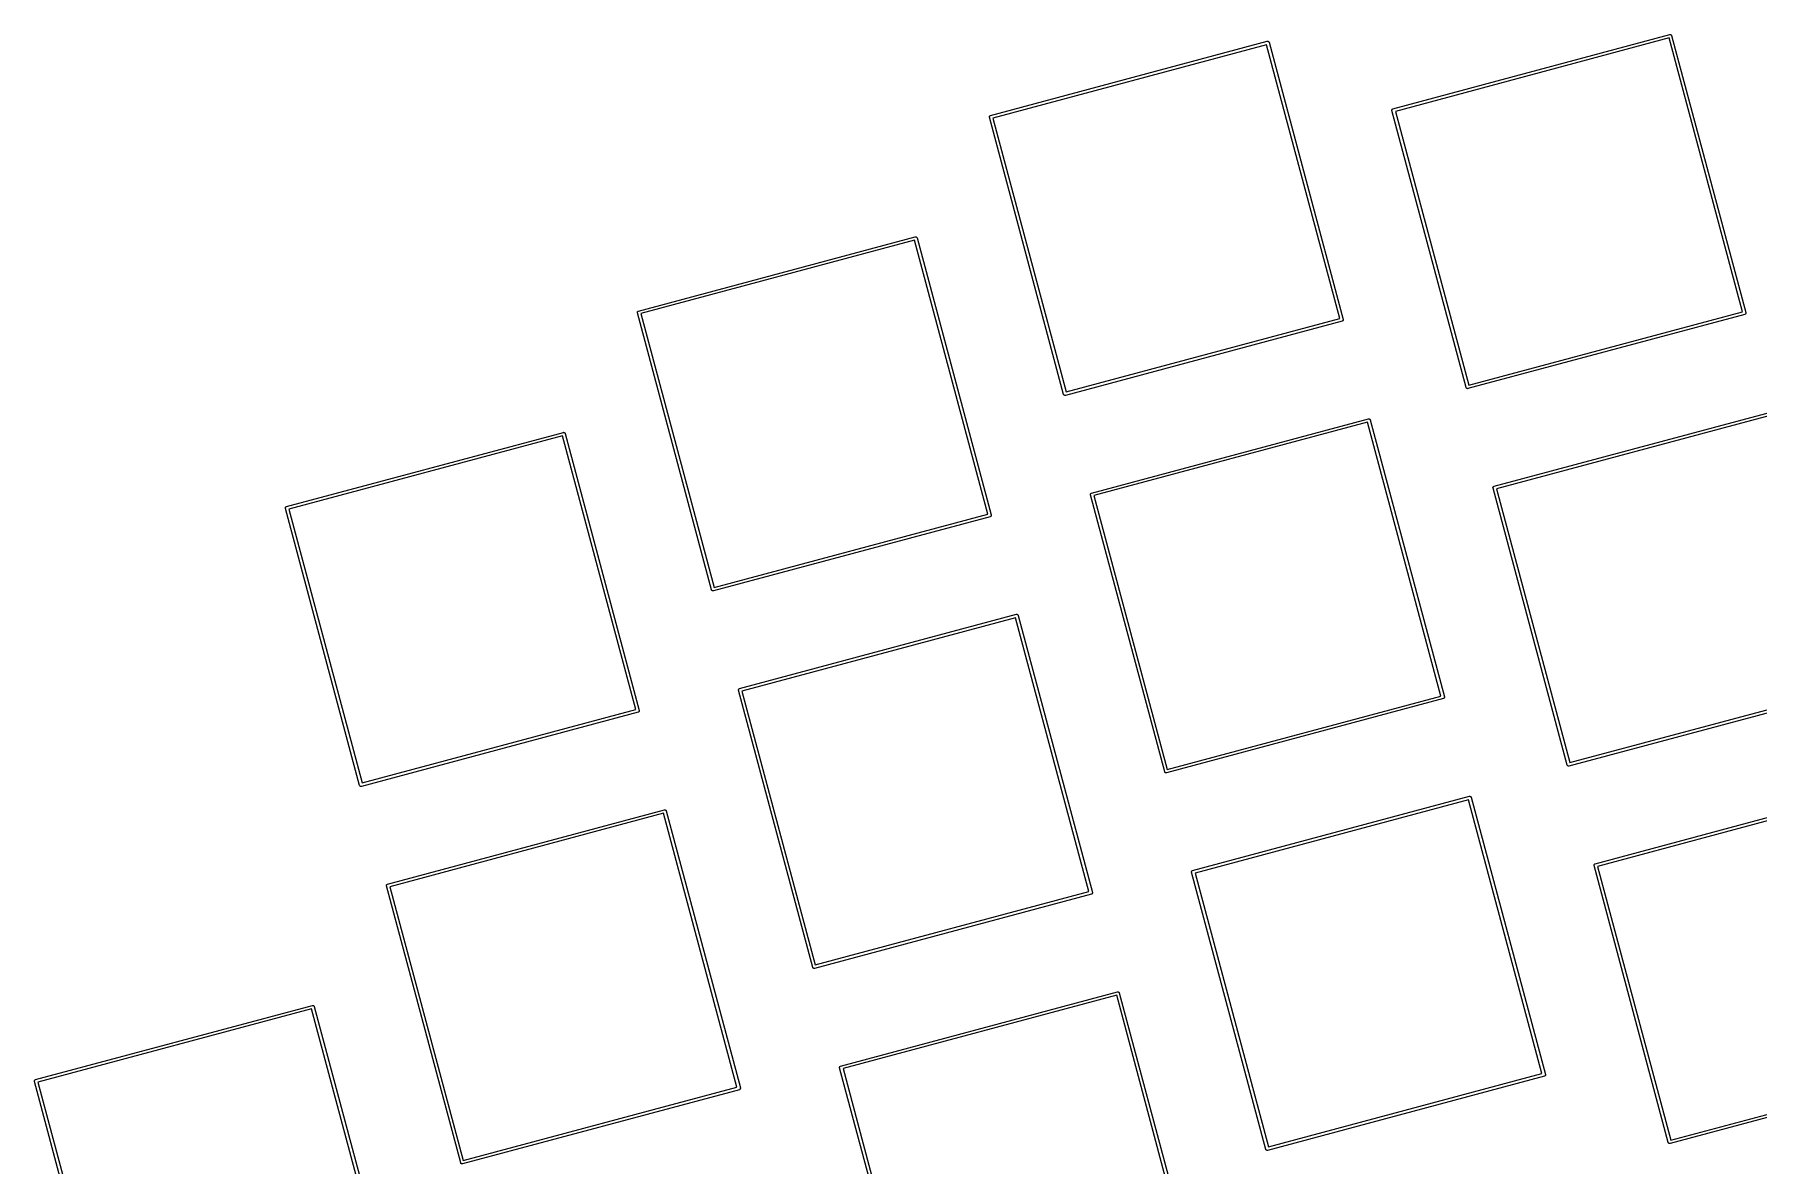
# Model space of a CAD drawing. Extents: x -13 to 326, y -133 to -5.
# Drawn here: x 157.5 to 241.6, y -70 to -14.9 of the extents above; entities that cross this region are included whole.
import ezdxf

# ---------------------------------------------------------------- set-up
doc = ezdxf.new("R2010")
doc.units = 0
doc.header["$MEASUREMENT"] = 0
doc.layers.add('BLACK', color=7, linetype='CONTINUOUS')

msp = doc.modelspace()

# ---------------------------------------------------------------- linework, layer by layer
at = {"layer": 'BLACK', "linetype": 'CONTINUOUS'}
for p, q in [((223.743, -18.5067), (237.25, -14.8876)), ((237.21, -15.0562), (223.863, -18.6325)), ((240.786, -28.403), (237.21, -15.0562)), ((237.25, -14.8876), (237.257, -14.8858)), ((237.25, -14.8876), (237.25, -14.8876)), ((237.257, -14.8858), (237.264, -14.8864)), ((237.264, -14.8864), (237.27, -14.8858)), ((237.27, -14.8858), (237.277, -14.8876)), ((237.277, -14.8876), (237.284, -14.8882)), ((237.284, -14.8882), (237.29, -14.891)), ((237.29, -14.891), (237.296, -14.8928)), ((237.296, -14.8928), (237.302, -14.8966)), ((237.302, -14.8966), (237.308, -14.8995)), ((237.308, -14.8995), (237.313, -14.9043)), ((237.313, -14.9043), (237.318, -14.9082)), ((237.318, -14.9082), (237.322, -14.9137)), ((237.322, -14.9137), (237.327, -14.9185)), ((237.327, -14.9185), (237.33, -14.9247)), ((237.33, -14.9247), (237.334, -14.9302)), ((237.334, -14.9302), (237.335, -14.9367)), ((237.335, -14.9367), (237.335, -14.9367)), ((237.335, -14.9367), (240.955, -28.4436)), ((204.11, -18.837), (217.617, -15.2178)), ((217.576, -15.3865), (204.229, -18.9628)), ((221.152, -28.7333), (217.576, -15.3865)), ((217.617, -15.2178), (217.623, -15.2161)), ((217.617, -15.2178), (217.617, -15.2178)), ((217.623, -15.2161), (217.63, -15.2167)), ((217.63, -15.2167), (217.637, -15.2161)), ((217.637, -15.2161), (217.643, -15.2178)), ((217.643, -15.2178), (217.65, -15.2184)), ((217.65, -15.2184), (217.656, -15.2213)), ((217.656, -15.2213), (217.663, -15.223)), ((217.663, -15.223), (217.668, -15.2269)), ((217.668, -15.2269), (217.674, -15.2298)), ((217.674, -15.2298), (217.679, -15.2346)), ((217.679, -15.2346), (217.685, -15.2385)), ((217.685, -15.2385), (217.689, -15.244)), ((217.689, -15.244), (217.693, -15.2488)), ((217.693, -15.2488), (217.696, -15.2549)), ((217.696, -15.2549), (217.7, -15.2605)), ((217.7, -15.2605), (217.702, -15.267)), ((217.702, -15.267), (217.702, -15.267)), ((217.702, -15.267), (221.321, -28.7739)), ((204.059, -18.9021), (204.061, -18.8956)), ((204.06, -18.9089), (204.059, -18.9021)), ((204.059, -18.9156), (204.06, -18.9089)), ((204.061, -18.9222), (204.059, -18.9156)), ((204.061, -18.8888), (204.064, -18.8827)), ((204.061, -18.8956), (204.061, -18.8888)), ((207.68, -32.429), (204.061, -18.9222)), ((204.061, -18.9222), (204.061, -18.9222)), ((204.064, -18.8827), (204.066, -18.8762)), ((204.066, -18.8762), (204.07, -18.8706)), ((204.07, -18.8706), (204.073, -18.8645)), ((204.073, -18.8645), (204.077, -18.8597)), ((204.077, -18.8597), (204.081, -18.8542)), ((204.081, -18.8542), (204.087, -18.8503)), ((204.087, -18.8503), (204.092, -18.8455)), ((204.092, -18.8455), (204.098, -18.8426)), ((204.098, -18.8426), (204.103, -18.8387)), ((204.103, -18.8387), (204.11, -18.837)), ((204.11, -18.837), (204.11, -18.837)), ((204.229, -18.9628), (207.806, -32.3095)), ((223.692, -18.5718), (223.694, -18.5653)), ((223.693, -18.5786), (223.692, -18.5718)), ((223.692, -18.5853), (223.693, -18.5786)), ((223.694, -18.5919), (223.692, -18.5853)), ((223.694, -18.5653), (223.695, -18.5586)), ((227.313, -32.0987), (223.694, -18.5919)), ((223.694, -18.5919), (223.694, -18.5919)), ((223.695, -18.5586), (223.698, -18.5524)), ((223.698, -18.5524), (223.699, -18.5459)), ((223.699, -18.5459), (223.703, -18.5404)), ((223.703, -18.5404), (223.706, -18.5342)), ((223.706, -18.5342), (223.711, -18.5294)), ((223.711, -18.5294), (223.715, -18.5239)), ((223.715, -18.5239), (223.72, -18.52)), ((223.72, -18.52), (223.725, -18.5152)), ((223.725, -18.5152), (223.731, -18.5123)), ((223.731, -18.5123), (223.737, -18.5085)), ((223.737, -18.5085), (223.743, -18.5067)), ((223.743, -18.5067), (223.743, -18.5067)), ((223.863, -18.6325), (227.439, -31.9793)), ((186.942, -28.3677), (200.448, -24.7486)), ((200.408, -24.9172), (187.061, -28.4935)), ((203.984, -38.264), (200.408, -24.9172)), ((200.448, -24.7486), (200.449, -24.7486)), ((200.449, -24.7486), (200.455, -24.7468)), ((200.455, -24.7468), (200.462, -24.7474)), ((200.462, -24.7474), (200.469, -24.7468)), ((200.469, -24.7468), (200.475, -24.7486)), ((200.475, -24.7486), (200.482, -24.7492)), ((200.482, -24.7492), (200.488, -24.752)), ((200.488, -24.752), (200.494, -24.7538)), ((200.494, -24.7538), (200.5, -24.7577)), ((200.5, -24.7577), (200.506, -24.7605)), ((200.506, -24.7605), (200.511, -24.7653)), ((200.511, -24.7653), (200.516, -24.7692)), ((200.516, -24.7692), (200.52, -24.7747)), ((200.52, -24.7747), (200.525, -24.7795)), ((200.525, -24.7795), (200.528, -24.7857)), ((200.528, -24.7857), (200.532, -24.7912)), ((200.532, -24.7912), (200.534, -24.7977)), ((200.534, -24.7977), (200.534, -24.7977)), ((200.534, -24.7977), (204.153, -38.3046)), ((186.891, -28.4329), (186.892, -28.4263)), ((186.891, -28.4396), (186.891, -28.4329)), ((186.891, -28.4463), (186.891, -28.4396)), ((186.892, -28.4529), (186.891, -28.4463)), ((186.892, -28.4263), (186.893, -28.4196)), ((190.512, -41.9597), (186.892, -28.4529)), ((186.892, -28.4529), (186.892, -28.4529)), ((186.893, -28.4196), (186.896, -28.4134)), ((186.896, -28.4134), (186.898, -28.4069)), ((186.898, -28.4069), (186.902, -28.4014)), ((186.902, -28.4014), (186.904, -28.3952)), ((186.904, -28.3952), (186.909, -28.3904)), ((186.909, -28.3904), (186.913, -28.3849)), ((186.913, -28.3849), (186.919, -28.381)), ((186.919, -28.381), (186.923, -28.3762)), ((186.923, -28.3762), (186.93, -28.3734)), ((186.93, -28.3734), (186.935, -28.3695)), ((186.935, -28.3695), (186.942, -28.3677)), ((186.942, -28.3677), (186.942, -28.3677)), ((187.061, -28.4935), (190.637, -41.8403)), ((240.905, -28.5288), (227.399, -32.1479)), ((227.439, -31.9793), (240.786, -28.403)), ((240.912, -28.527), (240.905, -28.5287)), ((240.905, -28.5287), (240.905, -28.5288)), ((240.917, -28.5231), (240.912, -28.527)), ((240.924, -28.5203), (240.917, -28.5231)), ((240.928, -28.5155), (240.924, -28.5203)), ((240.934, -28.5116), (240.928, -28.5155)), ((240.938, -28.506), (240.934, -28.5116)), ((240.943, -28.5013), (240.938, -28.506)), ((240.946, -28.4951), (240.943, -28.5013)), ((240.949, -28.4896), (240.946, -28.4951)), ((240.951, -28.483), (240.949, -28.4896)), ((240.954, -28.4769), (240.951, -28.483)), ((240.955, -28.4702), (240.954, -28.4769)), ((240.955, -28.4436), (240.955, -28.4436)), ((240.955, -28.4436), (240.956, -28.4501)), ((240.956, -28.4636), (240.955, -28.4702)), ((240.956, -28.4501), (240.956, -28.4569)), ((240.956, -28.4569), (240.956, -28.4636)), ((221.272, -28.859), (207.765, -32.4782)), ((207.806, -32.3095), (221.152, -28.7333)), ((221.278, -28.8573), (221.272, -28.859)), ((221.272, -28.859), (221.272, -28.859)), ((221.284, -28.8534), (221.278, -28.8573)), ((221.29, -28.8505), (221.284, -28.8534)), ((221.295, -28.8457), (221.29, -28.8505)), ((221.3, -28.8419), (221.295, -28.8457)), ((221.304, -28.8363), (221.3, -28.8419)), ((221.309, -28.8315), (221.304, -28.8363)), ((221.312, -28.8254), (221.309, -28.8315)), ((221.316, -28.8199), (221.312, -28.8254)), ((221.318, -28.8133), (221.316, -28.8199)), ((221.32, -28.8072), (221.318, -28.8133)), ((221.321, -28.8004), (221.32, -28.8072)), ((221.321, -28.7739), (221.321, -28.7739)), ((221.321, -28.7739), (221.323, -28.7804)), ((221.323, -28.7939), (221.321, -28.8004)), ((221.323, -28.7804), (221.322, -28.7872)), ((221.322, -28.7872), (221.323, -28.7939)), ((207.682, -32.4356), (207.68, -32.429)), ((207.68, -32.429), (207.68, -32.429)), ((207.686, -32.4411), (207.682, -32.4356)), ((207.688, -32.4472), (207.686, -32.4411)), ((207.693, -32.452), (207.688, -32.4472)), ((207.697, -32.4576), (207.693, -32.452)), ((207.703, -32.4614), (207.697, -32.4576)), ((207.707, -32.4662), (207.703, -32.4614)), ((207.714, -32.4691), (207.707, -32.4662)), ((207.719, -32.473), (207.714, -32.4691)), ((207.726, -32.4747), (207.719, -32.473)), ((207.732, -32.4776), (207.726, -32.4747)), ((207.738, -32.4782), (207.732, -32.4776)), ((207.745, -32.4799), (207.738, -32.4782)), ((207.752, -32.4793), (207.745, -32.4799)), ((207.759, -32.4799), (207.752, -32.4793)), ((207.765, -32.4782), (207.759, -32.4799)), ((207.765, -32.4782), (207.765, -32.4782)), ((227.315, -32.1053), (227.313, -32.0987)), ((227.313, -32.0987), (227.313, -32.0987)), ((227.319, -32.1108), (227.315, -32.1053)), ((227.322, -32.117), (227.319, -32.1108)), ((227.327, -32.1217), (227.322, -32.117)), ((227.331, -32.1273), (227.327, -32.1217)), ((227.336, -32.1312), (227.331, -32.1273)), ((227.341, -32.136), (227.336, -32.1312)), ((227.347, -32.1388), (227.341, -32.136)), ((227.353, -32.1427), (227.347, -32.1388)), ((227.359, -32.1445), (227.353, -32.1427)), ((227.365, -32.1473), (227.359, -32.1445)), ((227.372, -32.1479), (227.365, -32.1473)), ((227.379, -32.1497), (227.372, -32.1479)), ((227.385, -32.1491), (227.379, -32.1497)), ((227.392, -32.1497), (227.385, -32.1491)), ((227.399, -32.1479), (227.392, -32.1497)), ((227.399, -32.1479), (227.399, -32.1479)), ((209.04, -37.2379), (222.547, -33.6187)), ((222.547, -33.6187), (222.554, -33.617)), ((222.547, -33.6187), (222.547, -33.6187)), ((222.554, -33.617), (222.561, -33.6176)), ((222.561, -33.6176), (222.567, -33.617)), ((222.567, -33.617), (222.574, -33.6187)), ((222.574, -33.6187), (222.581, -33.6193)), ((222.581, -33.6193), (222.587, -33.6222)), ((222.587, -33.6222), (222.593, -33.6239)), ((222.593, -33.6239), (222.599, -33.6278)), ((222.599, -33.6278), (222.605, -33.6307)), ((222.605, -33.6307), (222.61, -33.6355)), ((222.61, -33.6355), (222.615, -33.6393)), ((228.674, -36.9076), (242.181, -33.2884)), ((242.14, -33.4571), (228.793, -37.0334)), ((169.773, -37.8984), (183.28, -34.2793)), ((183.24, -34.4479), (169.893, -38.0242)), ((186.816, -47.7947), (183.24, -34.4479)), ((183.28, -34.2793), (183.287, -34.2775)), ((183.28, -34.2793), (183.28, -34.2793)), ((183.287, -34.2775), (183.294, -34.2781)), ((183.294, -34.2781), (183.3, -34.2775)), ((183.3, -34.2775), (183.307, -34.2793)), ((183.307, -34.2793), (183.314, -34.2799)), ((183.314, -34.2799), (183.32, -34.2827)), ((183.32, -34.2827), (183.326, -34.2845)), ((183.326, -34.2845), (183.332, -34.2884)), ((183.332, -34.2884), (183.338, -34.2912)), ((183.338, -34.2912), (183.343, -34.296)), ((183.343, -34.296), (183.348, -34.2999)), ((183.348, -34.2999), (183.352, -34.3054)), ((183.352, -34.3054), (183.357, -34.3102)), ((183.357, -34.3102), (183.36, -34.3164)), ((183.36, -34.3164), (183.364, -34.3219)), ((183.364, -34.3219), (183.365, -34.3285)), ((183.365, -34.3285), (183.365, -34.3285)), ((183.365, -34.3285), (186.985, -47.8353)), ((222.507, -33.7874), (209.16, -37.3636)), ((226.083, -47.1342), (222.507, -33.7874)), ((222.615, -33.6393), (222.619, -33.6449)), ((222.619, -33.6449), (222.624, -33.6497)), ((222.624, -33.6497), (222.627, -33.6558)), ((222.627, -33.6558), (222.631, -33.6614)), ((222.631, -33.6614), (222.632, -33.6679)), ((222.632, -33.6679), (222.632, -33.6679)), ((222.632, -33.6679), (226.252, -47.1748)), ((228.623, -36.9727), (228.625, -36.9662)), ((228.624, -36.9795), (228.623, -36.9727)), ((228.623, -36.9862), (228.624, -36.9795)), ((228.625, -36.9928), (228.623, -36.9862)), ((228.625, -36.9595), (228.628, -36.9533)), ((228.625, -36.9662), (228.625, -36.9595)), ((232.244, -50.4996), (228.625, -36.9928)), ((228.625, -36.9928), (228.625, -36.9928)), ((228.628, -36.9533), (228.63, -36.9468)), ((228.63, -36.9468), (228.634, -36.9412)), ((228.634, -36.9412), (228.637, -36.9351)), ((228.637, -36.9351), (228.641, -36.9303)), ((228.641, -36.9303), (228.645, -36.9248)), ((228.645, -36.9248), (228.651, -36.9209)), ((228.651, -36.9209), (228.656, -36.9161)), ((228.656, -36.9161), (228.662, -36.9132)), ((228.662, -36.9132), (228.667, -36.9094)), ((228.667, -36.9094), (228.674, -36.9076)), ((228.674, -36.9076), (228.674, -36.9076)), ((208.989, -37.303), (208.991, -37.2965)), ((208.99, -37.3098), (208.989, -37.303)), ((208.989, -37.3165), (208.99, -37.3098)), ((208.991, -37.323), (208.989, -37.3165)), ((208.991, -37.2965), (208.992, -37.2897)), ((212.61, -50.8299), (208.991, -37.323)), ((208.991, -37.323), (208.991, -37.323)), ((208.992, -37.2897), (208.995, -37.2836)), ((208.995, -37.2836), (208.996, -37.2771)), ((208.996, -37.2771), (209, -37.2715)), ((209, -37.2715), (209.003, -37.2654)), ((209.003, -37.2654), (209.008, -37.2606)), ((209.008, -37.2606), (209.012, -37.255)), ((209.012, -37.255), (209.017, -37.2512)), ((209.017, -37.2512), (209.022, -37.2464)), ((209.022, -37.2464), (209.028, -37.2435)), ((209.028, -37.2435), (209.034, -37.2396)), ((209.034, -37.2396), (209.04, -37.2379)), ((209.04, -37.2379), (209.04, -37.2379)), ((209.16, -37.3636), (212.736, -50.7104)), ((228.793, -37.0334), (232.37, -50.3801)), ((169.722, -37.9636), (169.724, -37.957)), ((169.723, -37.9703), (169.722, -37.9636)), ((169.722, -37.9771), (169.723, -37.9703)), ((169.724, -37.9836), (169.722, -37.9771)), ((169.724, -37.957), (169.725, -37.9503)), ((173.343, -51.4905), (169.724, -37.9836)), ((169.724, -37.9836), (169.724, -37.9836)), ((169.725, -37.9503), (169.728, -37.9442)), ((169.728, -37.9442), (169.729, -37.9376)), ((169.729, -37.9376), (169.733, -37.9321)), ((169.733, -37.9321), (169.736, -37.9259)), ((169.736, -37.9259), (169.741, -37.9211)), ((169.741, -37.9211), (169.745, -37.9156)), ((169.745, -37.9156), (169.75, -37.9117)), ((169.75, -37.9117), (169.755, -37.9069)), ((169.755, -37.9069), (169.761, -37.9041)), ((169.761, -37.9041), (169.767, -37.9002)), ((169.767, -37.9002), (169.773, -37.8984)), ((169.773, -37.8984), (169.773, -37.8984)), ((169.893, -38.0242), (173.469, -51.371)), ((204.104, -38.3898), (190.597, -42.0089)), ((190.637, -41.8403), (203.984, -38.264)), ((204.11, -38.388), (204.104, -38.3898)), ((204.104, -38.3898), (204.104, -38.3898)), ((204.116, -38.3841), (204.11, -38.388)), ((204.122, -38.3813), (204.116, -38.3841)), ((204.127, -38.3765), (204.122, -38.3813)), ((204.132, -38.3726), (204.127, -38.3765)), ((204.136, -38.3671), (204.132, -38.3726)), ((204.141, -38.3623), (204.136, -38.3671)), ((204.144, -38.3561), (204.141, -38.3623)), ((204.148, -38.3506), (204.144, -38.3561)), ((204.149, -38.344), (204.148, -38.3506)), ((204.152, -38.3379), (204.149, -38.344)), ((204.153, -38.3312), (204.152, -38.3379)), ((204.153, -38.3046), (204.153, -38.3046)), ((204.153, -38.3046), (204.155, -38.3111)), ((204.155, -38.3246), (204.153, -38.3312)), ((204.155, -38.3111), (204.154, -38.3179)), ((204.154, -38.3179), (204.155, -38.3246)), ((190.513, -41.9663), (190.512, -41.9597)), ((190.512, -41.9597), (190.512, -41.9597)), ((190.517, -41.9718), (190.513, -41.9663)), ((190.52, -41.978), (190.517, -41.9718)), ((190.525, -41.9828), (190.52, -41.978)), ((190.529, -41.9883), (190.525, -41.9828)), ((190.534, -41.9922), (190.529, -41.9883)), ((190.539, -41.997), (190.534, -41.9922)), ((190.545, -41.9998), (190.539, -41.997)), ((190.551, -42.0037), (190.545, -41.9998)), ((190.557, -42.0055), (190.551, -42.0037)), ((190.563, -42.0083), (190.557, -42.0055)), ((190.57, -42.0089), (190.563, -42.0083)), ((190.577, -42.0107), (190.57, -42.0089)), ((190.584, -42.0101), (190.577, -42.0107)), ((190.59, -42.0107), (190.584, -42.0101)), ((190.597, -42.0089), (190.59, -42.0107)), ((190.597, -42.0089), (190.597, -42.0089)), ((191.872, -46.7686), (205.379, -43.1495)), ((205.338, -43.3181), (191.992, -46.8944)), ((208.915, -56.6649), (205.338, -43.3181)), ((205.379, -43.1495), (205.386, -43.1477)), ((205.379, -43.1495), (205.379, -43.1495)), ((205.386, -43.1477), (205.392, -43.1483)), ((205.392, -43.1483), (205.399, -43.1477)), ((205.399, -43.1477), (205.406, -43.1495)), ((205.406, -43.1495), (205.412, -43.15)), ((205.412, -43.15), (205.418, -43.1529)), ((205.418, -43.1529), (205.425, -43.1547)), ((205.425, -43.1547), (205.431, -43.1585)), ((205.431, -43.1585), (205.437, -43.1614)), ((205.437, -43.1614), (205.441, -43.1662)), ((205.441, -43.1662), (205.447, -43.1701)), ((205.447, -43.1701), (205.451, -43.1756)), ((205.451, -43.1756), (205.456, -43.1804)), ((205.456, -43.1804), (205.459, -43.1865)), ((205.459, -43.1865), (205.462, -43.1921)), ((205.462, -43.1921), (205.464, -43.1986)), ((205.464, -43.1986), (205.464, -43.1986)), ((205.464, -43.1986), (209.083, -56.7055)), ((191.821, -46.8337), (191.823, -46.8272)), ((191.822, -46.8405), (191.821, -46.8337)), ((191.821, -46.8472), (191.822, -46.8405)), ((191.823, -46.8538), (191.821, -46.8472)), ((191.823, -46.8272), (191.824, -46.8205)), ((195.442, -60.3606), (191.823, -46.8538)), ((191.823, -46.8538), (191.823, -46.8538)), ((191.824, -46.8205), (191.826, -46.8143)), ((191.826, -46.8143), (191.828, -46.8078)), ((191.828, -46.8078), (191.832, -46.8022)), ((191.832, -46.8022), (191.835, -46.7961)), ((191.835, -46.7961), (191.84, -46.7913)), ((191.84, -46.7913), (191.844, -46.7858)), ((191.844, -46.7858), (191.849, -46.7819)), ((191.849, -46.7819), (191.854, -46.7771)), ((191.854, -46.7771), (191.86, -46.7742)), ((191.86, -46.7742), (191.866, -46.7704)), ((191.866, -46.7704), (191.872, -46.7686)), ((191.872, -46.7686), (191.872, -46.7686)), ((191.992, -46.8944), (195.568, -60.2411)), ((245.836, -46.9296), (232.329, -50.5488)), ((232.37, -50.3801), (245.716, -46.8039)), ((186.935, -47.9205), (173.429, -51.5396)), ((173.469, -51.371), (186.816, -47.7947)), ((186.942, -47.9187), (186.935, -47.9205)), ((186.935, -47.9205), (186.935, -47.9205)), ((186.947, -47.9149), (186.942, -47.9187)), ((186.954, -47.912), (186.947, -47.9149)), ((186.958, -47.9072), (186.954, -47.912)), ((186.964, -47.9033), (186.958, -47.9072)), ((186.968, -47.8978), (186.964, -47.9033)), ((186.973, -47.893), (186.968, -47.8978)), ((186.975, -47.8868), (186.973, -47.893)), ((186.979, -47.8813), (186.975, -47.8868)), ((186.981, -47.8748), (186.979, -47.8813)), ((186.984, -47.8686), (186.981, -47.8748)), ((186.985, -47.8619), (186.984, -47.8686)), ((186.985, -47.8353), (186.985, -47.8353)), ((186.985, -47.8353), (186.986, -47.8419)), ((186.986, -47.8553), (186.985, -47.8619)), ((186.986, -47.8419), (186.986, -47.8486)), ((186.986, -47.8486), (186.986, -47.8553)), ((226.202, -47.2599), (212.696, -50.8791)), ((212.736, -50.7104), (226.083, -47.1342)), ((226.209, -47.2582), (226.202, -47.2599)), ((226.202, -47.2599), (226.202, -47.2599)), ((226.214, -47.2543), (226.209, -47.2582)), ((226.221, -47.2514), (226.214, -47.2543)), ((226.225, -47.2466), (226.221, -47.2514)), ((226.231, -47.2428), (226.225, -47.2466)), ((226.235, -47.2372), (226.231, -47.2428)), ((226.24, -47.2324), (226.235, -47.2372)), ((226.242, -47.2263), (226.24, -47.2324)), ((226.246, -47.2207), (226.242, -47.2263)), ((226.248, -47.2142), (226.246, -47.2207)), ((226.251, -47.2081), (226.248, -47.2142)), ((226.252, -47.2013), (226.251, -47.2081)), ((226.252, -47.1748), (226.252, -47.1748)), ((226.252, -47.1748), (226.253, -47.1813)), ((226.253, -47.1948), (226.252, -47.2013)), ((226.253, -47.1813), (226.253, -47.188)), ((226.253, -47.188), (226.253, -47.1948)), ((212.612, -50.8364), (212.61, -50.8299)), ((212.61, -50.8299), (212.61, -50.8299)), ((212.616, -50.842), (212.612, -50.8364)), ((212.619, -50.8481), (212.616, -50.842)), ((212.624, -50.8529), (212.619, -50.8481)), ((212.628, -50.8585), (212.624, -50.8529)), ((212.633, -50.8623), (212.628, -50.8585)), ((212.638, -50.8671), (212.633, -50.8623)), ((212.644, -50.87), (212.638, -50.8671)), ((212.65, -50.8739), (212.644, -50.87)), ((212.656, -50.8756), (212.65, -50.8739)), ((212.662, -50.8785), (212.656, -50.8756)), ((212.669, -50.8791), (212.662, -50.8785)), ((212.676, -50.8808), (212.669, -50.8791)), ((212.682, -50.8802), (212.676, -50.8808)), ((212.689, -50.8808), (212.682, -50.8802)), ((212.696, -50.8791), (212.689, -50.8808)), ((212.696, -50.8791), (212.696, -50.8791)), ((232.246, -50.5062), (232.244, -50.4996)), ((232.244, -50.4996), (232.244, -50.4996)), ((232.25, -50.5117), (232.246, -50.5062)), ((232.252, -50.5178), (232.25, -50.5117)), ((232.257, -50.5226), (232.252, -50.5178)), ((232.261, -50.5282), (232.257, -50.5226)), ((232.267, -50.5321), (232.261, -50.5282)), ((232.271, -50.5368), (232.267, -50.5321)), ((232.278, -50.5397), (232.271, -50.5368)), ((232.283, -50.5436), (232.278, -50.5397)), ((232.29, -50.5453), (232.283, -50.5436)), ((232.296, -50.5482), (232.29, -50.5453)), ((232.302, -50.5488), (232.296, -50.5482)), ((232.309, -50.5505), (232.302, -50.5488)), ((232.316, -50.55), (232.309, -50.5505)), ((232.323, -50.5505), (232.316, -50.55)), ((232.329, -50.5488), (232.323, -50.5505)), ((232.329, -50.5488), (232.329, -50.5488)), ((173.345, -51.497), (173.343, -51.4905)), ((173.343, -51.4905), (173.343, -51.4905)), ((173.349, -51.5025), (173.345, -51.497)), ((173.352, -51.5087), (173.349, -51.5025)), ((173.357, -51.5135), (173.352, -51.5087)), ((173.361, -51.519), (173.357, -51.5135)), ((173.366, -51.5229), (173.361, -51.519)), ((173.371, -51.5277), (173.366, -51.5229)), ((173.377, -51.5305), (173.371, -51.5277)), ((173.383, -51.5344), (173.377, -51.5305)), ((173.389, -51.5362), (173.383, -51.5344)), ((173.395, -51.539), (173.389, -51.5362)), ((173.402, -51.5396), (173.395, -51.539)), ((173.408, -51.5414), (173.402, -51.5396)), ((173.415, -51.5408), (173.408, -51.5414)), ((173.422, -51.5414), (173.415, -51.5408)), ((173.429, -51.5396), (173.422, -51.5414)), ((173.429, -51.5396), (173.429, -51.5396)), ((213.971, -55.6388), (227.478, -52.0196)), ((227.478, -52.0196), (227.484, -52.0179)), ((227.478, -52.0196), (227.478, -52.0196)), ((227.484, -52.0179), (227.491, -52.0185)), ((227.491, -52.0185), (227.498, -52.0179)), ((227.498, -52.0179), (227.504, -52.0196)), ((227.504, -52.0196), (227.511, -52.0202)), ((227.511, -52.0202), (227.517, -52.0231)), ((227.517, -52.0231), (227.524, -52.0248)), ((227.524, -52.0248), (227.529, -52.0287)), ((227.529, -52.0287), (227.535, -52.0316)), ((227.535, -52.0316), (227.54, -52.0364)), ((227.54, -52.0364), (227.546, -52.0402)), ((227.546, -52.0402), (227.55, -52.0458)), ((227.55, -52.0458), (227.554, -52.0506)), ((227.554, -52.0506), (227.557, -52.0567)), ((227.557, -52.0567), (227.561, -52.0622)), ((227.561, -52.0622), (227.563, -52.0688)), ((227.563, -52.0688), (227.563, -52.0688)), ((227.563, -52.0688), (231.182, -65.5756)), ((233.604, -55.3085), (247.111, -51.6893)), ((247.071, -51.858), (233.724, -55.4342)), ((174.704, -56.2993), (188.211, -52.6802)), ((188.17, -52.8488), (174.823, -56.4251)), ((191.746, -66.1956), (188.17, -52.8488)), ((188.211, -52.6802), (188.217, -52.6784)), ((188.211, -52.6802), (188.211, -52.6802)), ((188.217, -52.6784), (188.224, -52.679)), ((188.224, -52.679), (188.231, -52.6784)), ((188.231, -52.6784), (188.237, -52.6802)), ((188.237, -52.6802), (188.244, -52.6808)), ((188.244, -52.6808), (188.25, -52.6836)), ((188.25, -52.6836), (188.257, -52.6854)), ((188.257, -52.6854), (188.262, -52.6893)), ((188.262, -52.6893), (188.268, -52.6921)), ((188.268, -52.6921), (188.273, -52.6969)), ((188.273, -52.6969), (188.279, -52.7008)), ((188.279, -52.7008), (188.283, -52.7063)), ((188.283, -52.7063), (188.287, -52.7111)), ((188.287, -52.7111), (188.29, -52.7173)), ((188.29, -52.7173), (188.294, -52.7228)), ((188.294, -52.7228), (188.296, -52.7293)), ((188.296, -52.7293), (188.296, -52.7293)), ((188.296, -52.7293), (191.915, -66.2362)), ((227.437, -52.1883), (214.09, -55.7645)), ((231.013, -65.535), (227.437, -52.1883)), ((233.553, -55.3736), (233.555, -55.3671)), ((233.554, -55.3804), (233.553, -55.3736)), ((233.553, -55.3871), (233.554, -55.3804)), ((233.555, -55.3936), (233.553, -55.3871)), ((233.555, -55.3671), (233.556, -55.3603)), ((233.555, -55.3937), (233.555, -55.3936)), ((237.174, -68.9005), (233.555, -55.3937)), ((233.556, -55.3603), (233.559, -55.3542)), ((233.559, -55.3542), (233.56, -55.3477)), ((233.56, -55.3477), (233.564, -55.3421)), ((233.564, -55.3421), (233.567, -55.336)), ((233.567, -55.336), (233.572, -55.3312)), ((233.572, -55.3312), (233.576, -55.3257)), ((233.576, -55.3257), (233.581, -55.3218)), ((233.581, -55.3218), (233.586, -55.317)), ((233.586, -55.317), (233.592, -55.3141)), ((233.592, -55.3141), (233.598, -55.3102)), ((233.598, -55.3102), (233.604, -55.3085)), ((233.604, -55.3085), (233.604, -55.3085)), ((233.724, -55.4342), (237.3, -68.781)), ((174.658, -56.345), (174.66, -56.3385)), ((174.66, -56.3385), (174.664, -56.333)), ((174.664, -56.333), (174.667, -56.3268)), ((174.667, -56.3268), (174.671, -56.322)), ((174.671, -56.322), (174.675, -56.3165)), ((174.675, -56.3165), (174.681, -56.3126)), ((174.681, -56.3126), (174.686, -56.3078)), ((174.686, -56.3078), (174.692, -56.305)), ((174.692, -56.305), (174.697, -56.3011)), ((174.697, -56.3011), (174.704, -56.2993)), ((174.704, -56.2993), (174.704, -56.2993)), ((213.92, -55.7039), (213.922, -55.6974)), ((213.921, -55.7106), (213.92, -55.7039)), ((213.92, -55.7174), (213.921, -55.7106)), ((213.922, -55.7239), (213.92, -55.7174)), ((213.922, -55.6906), (213.925, -55.6845)), ((213.922, -55.6974), (213.922, -55.6906)), ((217.541, -69.2308), (213.922, -55.7239)), ((213.922, -55.7239), (213.922, -55.7239)), ((213.925, -55.6845), (213.927, -55.6779)), ((213.927, -55.6779), (213.931, -55.6724)), ((213.931, -55.6724), (213.934, -55.6663)), ((213.934, -55.6663), (213.938, -55.6615)), ((213.938, -55.6615), (213.942, -55.6559)), ((213.942, -55.6559), (213.948, -55.6521)), ((213.948, -55.6521), (213.953, -55.6473)), ((213.953, -55.6473), (213.959, -55.6444)), ((213.959, -55.6444), (213.964, -55.6405)), ((213.964, -55.6405), (213.971, -55.6388)), ((213.971, -55.6388), (213.971, -55.6388)), ((214.09, -55.7645), (217.667, -69.1113)), ((174.653, -56.3645), (174.655, -56.3579)), ((174.654, -56.3712), (174.653, -56.3645)), ((174.653, -56.378), (174.654, -56.3712)), ((174.655, -56.3845), (174.653, -56.378)), ((174.655, -56.3512), (174.658, -56.345)), ((174.655, -56.3579), (174.655, -56.3512)), ((178.274, -69.8914), (174.655, -56.3845)), ((174.655, -56.3845), (174.655, -56.3845)), ((174.823, -56.4251), (178.4, -69.7719)), ((209.034, -56.7906), (195.527, -60.4098)), ((195.568, -60.2411), (208.915, -56.6649)), ((209.041, -56.7889), (209.034, -56.7906)), ((209.034, -56.7906), (209.034, -56.7906)), ((209.046, -56.785), (209.041, -56.7889)), ((209.052, -56.7821), (209.046, -56.785)), ((209.057, -56.7774), (209.052, -56.7821)), ((209.063, -56.7735), (209.057, -56.7774)), ((209.067, -56.7679), (209.063, -56.7735)), ((209.071, -56.7631), (209.067, -56.7679)), ((209.074, -56.757), (209.071, -56.7631)), ((209.078, -56.7515), (209.074, -56.757)), ((209.08, -56.7449), (209.078, -56.7515)), ((209.083, -56.7388), (209.08, -56.7449)), ((209.083, -56.7055), (209.083, -56.7055)), ((209.083, -56.7055), (209.085, -56.712)), ((209.085, -56.7255), (209.083, -56.732)), ((209.083, -56.732), (209.083, -56.7388)), ((209.085, -56.712), (209.084, -56.7188)), ((209.084, -56.7188), (209.085, -56.7255)), ((195.444, -60.3672), (195.442, -60.3606)), ((195.442, -60.3606), (195.442, -60.3606)), ((195.448, -60.3727), (195.444, -60.3672)), ((195.451, -60.3788), (195.448, -60.3727)), ((195.455, -60.3836), (195.451, -60.3788)), ((195.459, -60.3892), (195.455, -60.3836)), ((195.465, -60.3931), (195.459, -60.3892)), ((195.47, -60.3979), (195.465, -60.3931)), ((195.476, -60.4007), (195.47, -60.3979)), ((195.481, -60.4046), (195.476, -60.4007)), ((195.488, -60.4063), (195.481, -60.4046)), ((195.494, -60.4092), (195.488, -60.4063)), ((195.501, -60.4098), (195.494, -60.4092)), ((195.507, -60.4115), (195.501, -60.4098)), ((195.514, -60.411), (195.507, -60.4115)), ((195.521, -60.4115), (195.514, -60.411)), ((195.527, -60.4098), (195.521, -60.4115)), ((195.527, -60.4098), (195.527, -60.4098)), ((157.536, -65.8301), (171.042, -62.2109)), ((171.042, -62.2109), (171.049, -62.2092)), ((171.042, -62.2109), (171.042, -62.2109)), ((171.049, -62.2092), (171.056, -62.2097)), ((171.056, -62.2097), (171.063, -62.2092)), ((171.063, -62.2092), (171.069, -62.2109)), ((171.069, -62.2109), (171.076, -62.2115)), ((171.076, -62.2115), (171.082, -62.2144)), ((171.082, -62.2144), (171.088, -62.2161)), ((171.088, -62.2161), (171.094, -62.22)), ((171.094, -62.22), (171.1, -62.2228)), ((171.1, -62.2228), (171.105, -62.2276)), ((196.803, -65.1695), (210.31, -61.5503)), ((210.269, -61.719), (196.922, -65.2953)), ((213.845, -75.0658), (210.269, -61.719)), ((210.31, -61.5503), (210.316, -61.5486)), ((210.31, -61.5503), (210.31, -61.5503)), ((210.316, -61.5486), (210.323, -61.5492)), ((210.323, -61.5492), (210.33, -61.5486)), ((210.33, -61.5486), (210.336, -61.5503)), ((210.336, -61.5503), (210.343, -61.5509)), ((210.343, -61.5509), (210.349, -61.5538)), ((210.349, -61.5538), (210.355, -61.5555)), ((210.355, -61.5555), (210.361, -61.5594)), ((210.361, -61.5594), (210.367, -61.5623)), ((210.367, -61.5623), (210.372, -61.5671)), ((210.372, -61.5671), (210.378, -61.571)), ((210.378, -61.571), (210.381, -61.5765)), ((210.381, -61.5765), (210.386, -61.5813)), ((210.386, -61.5813), (210.389, -61.5874)), ((210.389, -61.5874), (210.393, -61.593)), ((210.393, -61.593), (210.395, -61.5995)), ((210.395, -61.5995), (210.395, -61.5995)), ((210.395, -61.5995), (214.014, -75.1064)), ((171.002, -62.3796), (157.655, -65.9558)), ((174.578, -75.7263), (171.002, -62.3796)), ((171.105, -62.2276), (171.11, -62.2315)), ((171.11, -62.2315), (171.114, -62.2371)), ((171.114, -62.2371), (171.119, -62.2419)), ((171.119, -62.2419), (171.122, -62.248)), ((171.122, -62.248), (171.126, -62.2535)), ((171.126, -62.2535), (171.128, -62.2601)), ((171.128, -62.2601), (171.128, -62.2601)), ((171.128, -62.2601), (174.747, -75.7669)), ((196.752, -65.2346), (196.753, -65.2281)), ((196.752, -65.2414), (196.752, -65.2346)), ((196.752, -65.2481), (196.752, -65.2414)), ((196.753, -65.2547), (196.752, -65.2481)), ((196.753, -65.2281), (196.754, -65.2213)), ((200.373, -78.7615), (196.753, -65.2547)), ((196.753, -65.2547), (196.753, -65.2547)), ((196.754, -65.2213), (196.757, -65.2152)), ((196.757, -65.2152), (196.759, -65.2087)), ((196.759, -65.2087), (196.763, -65.2031)), ((196.763, -65.2031), (196.765, -65.197)), ((196.765, -65.197), (196.77, -65.1922)), ((196.77, -65.1922), (196.774, -65.1867)), ((196.774, -65.1867), (196.78, -65.1828)), ((196.78, -65.1828), (196.784, -65.178)), ((196.784, -65.178), (196.791, -65.1751)), ((196.791, -65.1751), (196.796, -65.1712)), ((196.796, -65.1712), (196.803, -65.1695)), ((196.803, -65.1695), (196.803, -65.1695)), ((196.922, -65.2953), (200.498, -78.642)), ((217.667, -69.1113), (231.013, -65.535)), ((231.182, -65.5756), (231.182, -65.5757)), ((231.182, -65.5757), (231.184, -65.5822)), ((231.184, -65.5822), (231.183, -65.5889)), ((231.183, -65.5889), (231.184, -65.5957)), ((250.766, -65.3305), (237.26, -68.9497)), ((237.3, -68.781), (250.647, -65.2048)), ((157.485, -65.8952), (157.486, -65.8887)), ((157.485, -65.9019), (157.485, -65.8952)), ((157.485, -65.9087), (157.485, -65.9019)), ((157.486, -65.9152), (157.485, -65.9087)), ((157.486, -65.8887), (157.487, -65.8819)), ((161.106, -79.4221), (157.486, -65.9152)), ((157.486, -65.9152), (157.486, -65.9152)), ((157.487, -65.8819), (157.49, -65.8758)), ((157.49, -65.8758), (157.492, -65.8692)), ((157.492, -65.8692), (157.496, -65.8637)), ((157.496, -65.8637), (157.498, -65.8576)), ((157.498, -65.8576), (157.503, -65.8528)), ((157.503, -65.8528), (157.507, -65.8472)), ((157.507, -65.8472), (157.513, -65.8433)), ((157.513, -65.8433), (157.517, -65.8386)), ((157.517, -65.8386), (157.524, -65.8357)), ((157.524, -65.8357), (157.529, -65.8318)), ((157.529, -65.8318), (157.536, -65.8301)), ((157.536, -65.8301), (157.536, -65.8301)), ((157.655, -65.9558), (161.231, -79.3026)), ((191.866, -66.3214), (178.359, -69.9405)), ((178.4, -69.7719), (191.746, -66.1956)), ((191.872, -66.3196), (191.866, -66.3214)), ((191.866, -66.3214), (191.866, -66.3214)), ((191.878, -66.3157), (191.872, -66.3196)), ((191.884, -66.3129), (191.878, -66.3157)), ((191.889, -66.3081), (191.884, -66.3129)), ((191.894, -66.3042), (191.889, -66.3081)), ((191.898, -66.2987), (191.894, -66.3042)), ((191.903, -66.2939), (191.898, -66.2987)), ((191.906, -66.2877), (191.903, -66.2939)), ((191.91, -66.2822), (191.906, -66.2877)), ((191.912, -66.2757), (191.91, -66.2822)), ((191.914, -66.2695), (191.912, -66.2757)), ((191.915, -66.2628), (191.914, -66.2695)), ((191.915, -66.2362), (191.915, -66.2362)), ((191.915, -66.2362), (191.917, -66.2427)), ((191.917, -66.2562), (191.915, -66.2628)), ((191.917, -66.2427), (191.916, -66.2495)), ((191.916, -66.2495), (191.917, -66.2562)), ((231.133, -65.6608), (217.626, -69.28)), ((231.139, -65.6591), (231.133, -65.6608)), ((231.133, -65.6608), (231.133, -65.6608)), ((231.145, -65.6552), (231.139, -65.6591)), ((231.151, -65.6523), (231.145, -65.6552)), ((231.156, -65.6475), (231.151, -65.6523)), ((231.161, -65.6436), (231.156, -65.6475)), ((231.165, -65.6381), (231.161, -65.6436)), ((231.17, -65.6333), (231.165, -65.6381)), ((231.173, -65.6272), (231.17, -65.6333)), ((231.177, -65.6216), (231.173, -65.6272)), ((231.179, -65.6151), (231.177, -65.6216)), ((231.181, -65.609), (231.179, -65.6151)), ((231.182, -65.6022), (231.181, -65.609)), ((231.184, -65.5957), (231.182, -65.6022)), ((237.176, -68.907), (237.174, -68.9005)), ((237.174, -68.9005), (237.174, -68.9005)), ((237.18, -68.9126), (237.176, -68.907)), ((237.183, -68.9187), (237.18, -68.9126)), ((237.188, -68.9235), (237.183, -68.9187)), ((237.192, -68.9291), (237.188, -68.9235)), ((237.197, -68.9329), (237.192, -68.9291)), ((237.202, -68.9377), (237.197, -68.9329)), ((237.208, -68.9406), (237.202, -68.9377)), ((237.214, -68.9445), (237.208, -68.9406)), ((237.22, -68.9462), (237.214, -68.9445)), ((237.226, -68.9491), (237.22, -68.9462)), ((237.233, -68.9497), (237.226, -68.9491)), ((237.24, -68.9514), (237.233, -68.9497)), ((237.246, -68.9508), (237.24, -68.9514)), ((237.253, -68.9514), (237.246, -68.9508)), ((237.26, -68.9497), (237.253, -68.9514)), ((237.26, -68.9497), (237.26, -68.9497)), ((217.543, -69.2373), (217.541, -69.2308)), ((217.541, -69.2308), (217.541, -69.2308)), ((217.547, -69.2429), (217.543, -69.2373)), ((217.549, -69.249), (217.547, -69.2429)), ((217.554, -69.2538), (217.549, -69.249)), ((217.558, -69.2593), (217.554, -69.2538)), ((217.564, -69.2632), (217.558, -69.2593)), ((217.568, -69.268), (217.564, -69.2632)), ((217.575, -69.2709), (217.568, -69.268)), ((217.58, -69.2748), (217.575, -69.2709)), ((217.587, -69.2765), (217.58, -69.2748)), ((217.593, -69.2794), (217.587, -69.2765)), ((217.599, -69.28), (217.593, -69.2794)), ((217.606, -69.2817), (217.599, -69.28)), ((217.613, -69.2811), (217.606, -69.2817)), ((217.62, -69.2817), (217.613, -69.2811)), ((217.626, -69.28), (217.62, -69.2817)), ((217.626, -69.28), (217.626, -69.28)), ((178.276, -69.8979), (178.274, -69.8914)), ((178.274, -69.8914), (178.274, -69.8914)), ((178.279, -69.9034), (178.276, -69.8979)), ((178.282, -69.9096), (178.279, -69.9034)), ((178.287, -69.9144), (178.282, -69.9096)), ((178.291, -69.9199), (178.287, -69.9144)), ((178.297, -69.9238), (178.291, -69.9199)), ((178.301, -69.9286), (178.297, -69.9238)), ((178.308, -69.9314), (178.301, -69.9286)), ((178.313, -69.9353), (178.308, -69.9314)), ((178.32, -69.9371), (178.313, -69.9353)), ((178.326, -69.9399), (178.32, -69.9371)), ((178.332, -69.9405), (178.326, -69.9399)), ((178.339, -69.9423), (178.332, -69.9405)), ((178.346, -69.9417), (178.339, -69.9423)), ((178.352, -69.9423), (178.346, -69.9417)), ((178.359, -69.9405), (178.352, -69.9423)), ((178.359, -69.9405), (178.359, -69.9405))]:
    msp.add_line(p, q, dxfattribs=at)

doc.saveas('drawing.dxf')
